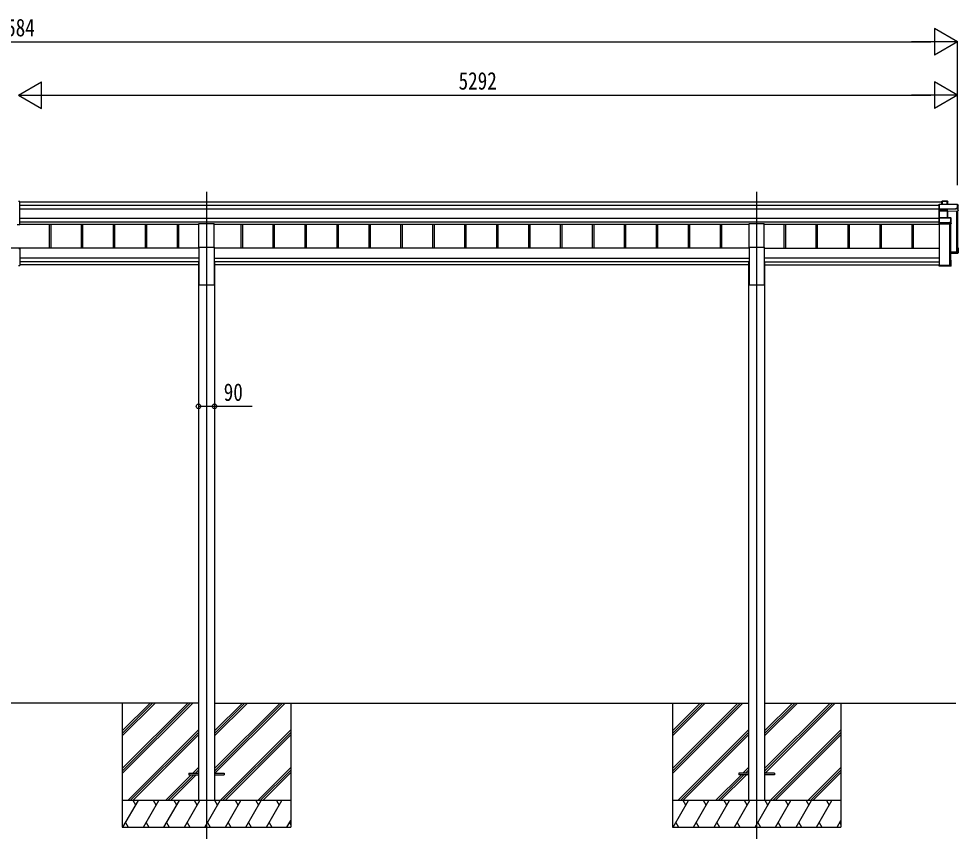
# Model space of a CAD drawing. Units: millimetres, scale not verified. Extents: x -12615 to 12615, y -8910 to 8910.
# Drawn here: x -710 to 4583, y -5849 to -1272 of the extents above; entities that cross this region are included whole.
import ezdxf
from ezdxf.enums import TextEntityAlignment as Align

# ---------------------------------------------------------------- set-up
doc = ezdxf.new("R2010")
doc.units = ezdxf.units.MM
doc.header["$LTSCALE"] = 30
for name, color, linetype in [('0-3_YKK_12', 2, 'Continuous'), ('0-4_YKK_13', 4, 'Continuous'), ('0-5_YKK_A1', 4, 'Continuous'), ('0-6_YKK_D', 6, 'Continuous')]:
    doc.layers.add(name, color=color, linetype=linetype)
doc.styles.add('ＭＳ ゴシック', font='')
doc.styles.get('ＭＳ ゴシック').set_extended_font_data('MS Gothic')

msp = doc.modelspace()

# ---------------------------------------------------------------- linework, layer by layer
at = {"layer": '0-3_YKK_12'}
for p, q in [((347.21, -2247.11), (347.21, -2724.63)), ((3447.21, -2247.11), (3447.21, -2724.63)), ((347.21, -2724.63), (347.21, -5933.34)), ((3447.21, -2724.63), (3447.21, -5927.83))]:
    msp.add_line(p, q, dxfattribs=at)
at = {"layer": '0-4_YKK_13'}
for p, q in [((-705.29, -2300.99), (-712.79, -2300.48)), ((-705.29, -2430.88), (-705.29, -2300.99)), ((4476.16, -2316.84), (4475.31, -2317.78)), ((4475.31, -2343.2), (4475.31, -2317.78)), ((4476.31, -2317.18), (4476.31, -2343.56)), ((4578.34, -2317.18), (4476.31, -2317.18)), ((4476.46, -2316.73), (4578.34, -2316.73)), ((4491.31, -2299.98), (4492.16, -2299.04)), ((4491.31, -2316.73), (4491.31, -2299.98)), ((4492.16, -2316.73), (4492.16, -2299.04)), ((4492.3, -2298.93), (4521.87, -2298.93)), ((4521.87, -2299.37), (4521.87, -2298.93)), ((4522.3, -2299.17), (4524.05, -2302.17)), ((4522.37, -2299.42), (4522.37, -2316.73)), ((4524.11, -2302.41), (4522.37, -2299.42)), ((4524.11, -2316.73), (4524.11, -2302.41)), ((4578.34, -2317.18), (4578.34, -2316.73)), ((4578.34, -2339.06), (4578.34, -2317.18)), ((4578.77, -2316.98), (4583.18, -2324.52)), ((4583.24, -2353.4), (4583.24, -2324.76)), ((4476.17, -2343.92), (4475.31, -2343.2)), ((4475.31, -2352.71), (4475.31, -2343.2)), ((4476.44, -2353.65), (4475.31, -2352.71)), ((4475.31, -2393.51), (4475.31, -2352.71)), ((4476.31, -2343.56), (4522.8, -2343.56)), ((4476.31, -2344.11), (4476.31, -2353.46)), ((4522.81, -2344.11), (4476.31, -2344.11)), ((4476.31, -2353.46), (4522.34, -2353.46)), ((4476.31, -2354.01), (4476.31, -2392.49)), ((4522.34, -2353.46), (4522.34, -2354.01)), ((4522.8, -2343.56), (4570.81, -2341.47)), ((4570.81, -2342.02), (4522.81, -2344.11)), ((4522.81, -2344.11), (4522.81, -2344.11)), ((4522.81, -2353.48), (4522.81, -2344.11)), ((4522.84, -2354.09), (4522.84, -2392.49)), ((4523.7, -2356.39), (4522.84, -2354.09)), ((4523.31, -2353.59), (4524.2, -2355.97)), ((4523.73, -2392.49), (4523.73, -2356.27)), ((4524.2, -2355.97), (4583.24, -2353.4)), ((4570.81, -2341.47), (4570.81, -2342.02)), ((4578.84, -2339.11), (4579.3, -2339.89)), ((4579.3, -2342.9), (4579.3, -2339.89)), ((4579.3, -2342.9), (4583.24, -2353.4)), ((304.71, -2558.2), (304.71, -2424.99)), ((304.71, -2424.99), (389.71, -2424.99)), ((389.71, -2558.2), (389.71, -2424.99)), ((3404.71, -2558.2), (3404.71, -2424.99)), ((3404.71, -2424.99), (3489.71, -2424.99)), ((3489.71, -2558.2), (3489.71, -2424.99)), ((4476.17, -2392.61), (4475.31, -2393.51)), ((4475.31, -2420.48), (4475.31, -2393.51)), ((4476.17, -2421.2), (4475.31, -2420.48)), ((4475.31, -2425.85), (4475.31, -2420.48)), ((4475.31, -2425.85), (4475.31, -2425.85)), ((4476.31, -2426.69), (4475.31, -2425.85)), ((4476.31, -2392.49), (4540.77, -2392.49)), ((4476.31, -2392.94), (4476.31, -2420.84)), ((4476.31, -2420.84), (4533.24, -2420.84)), ((4476.31, -2421.39), (4476.31, -2426.69)), ((4533.24, -2421.39), (4476.31, -2421.39)), ((4476.31, -2426.69), (4542.73, -2426.69)), ((4533.24, -2418.33), (4540.77, -2418.33)), ((4533.24, -2420.84), (4533.24, -2418.33)), ((4533.24, -2420.84), (4533.24, -2421.39)), ((4533.24, -2422.63), (4533.24, -2421.39)), ((4541.23, -2422.63), (4533.24, -2422.63)), ((4540.77, -2392.49), (4540.77, -2392.94)), ((4541.06, -2392.58), (4543.03, -2393.99)), ((4542.73, -2426.69), (4541.23, -2422.63)), ((4541.26, -2418.38), (4541.73, -2419.16)), ((4541.73, -2422.14), (4541.73, -2419.16)), ((4541.73, -2422.14), (4543.23, -2426.2)), ((4543.23, -2426.2), (4543.23, -2394.39)), ((-710.29, -2565.93), (-706.29, -2565.96)), ((-705.29, -2566.96), (-705.29, -2661.57)), ((304.71, -2558.2), (389.71, -2558.2)), ((3404.71, -2558.2), (3489.71, -2558.2)), ((4539.31, -2590.27), (4580.8, -2588.47)), ((4582.3, -2589.9), (4539.31, -2591.77)), ((4579.3, -2593.89), (4570.81, -2594.26)), ((4576.46, -2585.19), (4576.46, -2588.66)), ((4579.3, -2593.89), (4583.24, -2590.9)), ((4579.31, -2561.79), (4582.78, -2561.79)), ((4579.31, -2561.9), (4583.1, -2561.9)), ((4579.31, -2562.66), (4582.3, -2562.66)), ((4579.31, -2566.71), (4580.8, -2564.15)), ((4579.31, -2564.15), (4580.8, -2564.15)), ((4580.8, -2588.47), (4580.8, -2564.15)), ((4582.3, -2562.66), (4583.13, -2561.92)), ((4582.3, -2562.66), (4582.3, -2589.9)), ((4583.24, -2590.9), (4583.24, -2562.26)), ((4570.81, -2594.59), (4539.31, -2595.96)), ((4542.73, -2631.39), (4539.31, -2631.39)), ((4539.31, -2632.23), (4542.29, -2632.23)), ((4540.79, -2633.72), (4539.31, -2633.72)), ((4540.79, -2661.66), (4540.79, -2633.72)), ((4570.81, -2594.59), (4543.23, -2595.79)), ((4543.23, -2663.69), (4543.23, -2631.88)), ((4570.81, -2594.26), (4570.81, -2594.59)), ((-712.79, -2662.08), (-705.29, -2661.58)), ((4475.31, -2656.84), (4477.31, -2656.84)), ((4475.31, -2656.84), (4475.31, -2657.29)), ((4475.31, -2657.29), (4475.31, -2663.15)), ((4475.31, -2657.29), (4477.31, -2657.29)), ((4542.29, -2663.15), (4475.31, -2663.15)), ((4476.31, -2664.19), (4475.31, -2663.15)), ((4476.17, -2665.47), (4475.31, -2664.57)), ((4476.31, -2664.19), (4542.73, -2664.19)), ((4476.31, -2665.59), (4476.31, -2664.19)), ((4533.24, -2665.59), (4476.31, -2665.59)), ((4533.24, -2665.59), (4476.31, -2665.59)), ((4477.31, -2657.29), (4477.31, -2656.84)), ((4477.31, -2657.29), (4477.31, -2661.66)), ((4477.31, -2661.66), (4540.79, -2661.66)), ((4533.24, -2665.26), (4533.24, -2665.59)), ((4541.23, -2665.26), (4533.24, -2665.26)), ((4533.24, -2665.59), (4533.24, -2665.59)), ((4538.89, -2660.92), (4538.89, -2661.66)), ((4542.73, -2664.19), (4541.23, -2665.26)), ((4543.03, -2664.09), (4541.52, -2665.17)), ((4543.09, -2664.04), (4542.29, -2663.15)), ((247.21, -5522.56), (247.21, -5531.56)), ((247.21, -5522.56), (302.21, -5522.56)), ((247.21, -5531.56), (302.21, -5531.56)), ((392.21, -5522.56), (447.21, -5522.56)), ((392.21, -5531.56), (447.21, -5531.56)), ((447.21, -5522.56), (447.21, -5531.56)), ((3347.21, -5522.56), (3347.21, -5531.56)), ((3402.17, -5522.56), (3347.21, -5522.56)), ((3402.17, -5531.56), (3347.21, -5531.56)), ((3547.21, -5522.56), (3492.25, -5522.56)), ((3547.21, -5531.56), (3492.25, -5531.56)), ((3547.21, -5522.56), (3547.21, -5531.56))]:
    msp.add_line(p, q, dxfattribs=at)
for points in [[(4521.87, -2316.73), (4521.87, -2299.37), (4492.51, -2299.37), (4492.51, -2316.73)], [(4583.24, -2324.76), (4578.84, -2317.23), (4578.84, -2339.11)], [(4522.34, -2392.49), (4522.34, -2354.01), (4476.31, -2354.01)], [(4522.81, -2353.48), (4522.81, -2353.48), (4522.8, -2353.48)], [(4570.81, -2341.47), (4570.81, -2339.06), (4578.34, -2339.06)], [(4579.3, -2342.9), (4570.81, -2343.27), (4570.81, -2342.02)], [(-720.29, -2430.88), (-712.79, -2431.38), (-705.29, -2430.88)], [(4540.77, -2418.33), (4540.77, -2392.94), (4476.31, -2392.94)], [(4543.23, -2394.39), (4541.26, -2392.99), (4541.26, -2418.38)], [(-710.29, -2565.94), (-710.29, -2565.37), (-710.29, -2564.92)], [(4539.31, -2592.81), (4583.24, -2590.9), (4583.24, -2590.9), (4582.3, -2589.9)], [(4543.09, -2631.51), (4542.29, -2632.23), (4542.29, -2663.15)], [(4475.31, -2663.15), (4475.31, -2663.15), (4475.31, -2664.57)]]:
    msp.add_lwpolyline(points, dxfattribs=at)
for centre, radius, start, end in [((4521.87, -2299.43), 0.5, 30.33313, 90), ((4521.98, -2300.78), 1.41, 74.15609, 94.61217), ((4521.87, -2299.42), 0.494, 359.98098, 30.32316), ((4578.34, -2317.23), 0.5, 30.33313, 90), ((4578.45, -2318.59), 1.41, 74.15609, 94.61217), ((4578.34, -2317.23), 0.494, 359.98098, 30.32316), ((4523.21, -2353.97), 0.63, 129.50604, 184.71108), ((4523.34, -2354.1), 0.502, 92.80646, 179.3843), ((4578.45, -2340.47), 1.41, 74.15609, 94.61217), ((4540.77, -2392.99), 0.5, 54.45407, 90), ((4540.88, -2394.34), 1.41, 74.15609, 94.61217), ((4540.88, -2419.73), 1.41, 74.15609, 94.61217), ((4540.77, -2392.99), 0.498, 0.1799, 54.43322)]:
    msp.add_arc(centre, radius, start, end, dxfattribs=at)
for centre, major_axis, ratio, start_param, end_param in [((4476.51, -2317.23), (-0.372, 0.372), 0.900404, 5.4454273, 6.2308254), ((4475.81, -2317.23), (0.372, 0.372), 0.900404, 5.550147, 6.3355452), ((4491.81, -2299.43), (-0.499, -0.499), 0.052408, 3.0892328, 3.8746309), ((4492.51, -2299.43), (-0.499, 0.499), 0.052408, 4.7647489, 5.550147), ((4523.64, -2302.46), (0.257, 0.444), 0.891995, 5.2871388, 6.0006), ((4475.81, -2343.62), (0.372, 0.372), 0.900404, 4.7952921, 5.550147), ((4475.81, -2343.62), (-0.498, 0.498), 0.083094, 3.2244958, 3.9793507), ((4476.81, -2353.95), (-0.498, 0.498), 0.083094, 0.0829031, 0.837758), ((4476.81, -2353.95), (0.372, 0.372), 0.900404, 1.6536995, 2.4085544), ((4522.34, -2353.63), (-1, 0), 0.165356, 4.2226982, 4.712389), ((4522.34, -2354.12), (-0.5, 0), 0.226184, 4.2102939, 4.712389), ((4522.34, -2354.14), (-0.5, -0.046), 0.224394, 3.1821146, 4.1897293), ((4522.8, -2343.62), (-0.011, 0.5), 0.002284, 3.307366, 4.8170591), ((4522.31, -2353.65), (-1, -0.045), 0.165035, 4.1904357, 4.1933299), ((4522.31, -2353.65), (-1, -0.045), 0.165035, 3.1952984, 4.1904357), ((4524.2, -2356.39), (-0.495, -0.086), 0.832908, 4.5579552, 6.0814725), ((4475.81, -2392.99), (0.5, 0.5), 0.02182, 6.2613687, 7.0162236), ((4475.81, -2392.99), (0.372, 0.372), 0.900404, 5.550147, 6.3050019), ((4475.81, -2420.89), (0.372, 0.372), 0.900404, 4.7952921, 5.550147), ((4475.81, -2420.89), (-0.498, 0.498), 0.083094, 3.2244958, 3.9793507), ((4541.22, -2422.13), (-0.479, 0.147), 0.993384, 1.8707271, 3.4377965), ((4542.76, -2426.27), (-0.498, -0.074), 0.830741, 1.394861, 2.1783957), ((4542.76, -2394.41), (0.169, 0.473), 0.931403, 5.0793173, 5.862852), ((4542.76, -2426.27), (0.289, 0.44), 0.847113, 4.5883003, 5.371835), ((-706.29, -2566.96), (0.909, -0.42), 0.991593, 0.429564, 2.0003603), ((4582.73, -2562.29), (-0.474, -0.272), 0.885613, 3.4570579, 4.242456), ((4582.77, -2562.21), (-0.491, 0.117), 0.873782, 4.1213673, 4.1933043), ((4582.77, -2562.21), (-0.257, 0.444), 0.891995, 4.1376391, 4.8511003), ((4542.76, -2631.81), (-0.498, 0.074), 0.830741, 4.1047896, 4.8883243), ((4542.76, -2631.81), (-0.289, 0.44), 0.847113, 4.052943, 4.8364777), ((4475.81, -2665.09), (-0.5, 0.5), 0.02182, 2.4085544, 3.1634093), ((4541.22, -2664.76), (-0.479, 0.147), 0.993384, 1.8707271, 2.4924516), ((4542.76, -2663.67), (0.255, 0.46), 0.938446, 3.6212269, 4.4047616), ((4542.76, -2663.67), (-0.169, 0.473), 0.931403, 3.561926, 4.3454607)]:
    msp.add_ellipse(centre, major_axis=major_axis, ratio=ratio, start_param=start_param, end_param=end_param, dxfattribs=at)
at = {"layer": '0-5_YKK_A1'}
for p, q in [((-705.29, -2303.14), (4491.31, -2303.14)), ((-705.29, -2321.7), (4475.31, -2321.7)), ((-705.29, -2341.64), (4475.31, -2341.64)), ((4574.18, -2353.79), (4574.18, -2587.33)), ((4577.29, -2353.66), (4577.29, -2584.35)), ((4577.81, -2353.64), (4577.81, -2587.03)), ((4579.31, -2353.57), (4579.31, -2587.03)), ((-705.29, -2395.5), (4475.31, -2395.5)), ((-705.29, -2415.44), (4475.31, -2415.44)), ((-705.29, -2428.38), (304.71, -2428.38)), ((-538.84, -2428.38), (-538.84, -2564.91)), ((-530.69, -2428.38), (-530.69, -2564.91)), ((-358.84, -2428.38), (-358.84, -2564.91)), ((-350.69, -2428.38), (-350.69, -2564.91)), ((-178.84, -2428.38), (-178.84, -2564.91)), ((-170.69, -2428.38), (-170.69, -2564.91)), ((1.16, -2428.38), (1.16, -2564.91)), ((9.31, -2428.38), (9.31, -2564.91)), ((181.16, -2428.38), (181.16, -2564.91)), ((189.31, -2428.38), (189.31, -2564.91)), ((389.71, -2428.41), (3404.71, -2428.41)), ((541.16, -2428.41), (541.16, -2564.91)), ((549.31, -2428.41), (549.31, -2564.91)), ((721.16, -2428.41), (721.16, -2564.91)), ((729.31, -2428.41), (729.31, -2564.91)), ((901.16, -2428.41), (901.16, -2564.91)), ((909.31, -2428.41), (909.31, -2564.91)), ((1081.16, -2428.41), (1081.16, -2564.91)), ((1089.31, -2428.41), (1089.31, -2564.91)), ((1261.16, -2428.41), (1261.16, -2564.91)), ((1269.31, -2428.41), (1269.31, -2564.91)), ((1441.16, -2428.41), (1441.16, -2564.91)), ((1449.31, -2428.41), (1449.31, -2564.91)), ((1621.16, -2428.41), (1621.16, -2564.91)), ((1629.31, -2428.41), (1629.31, -2564.91)), ((1801.16, -2428.41), (1801.16, -2564.91)), ((1809.31, -2428.41), (1809.31, -2564.91)), ((1981.16, -2428.41), (1981.16, -2564.91)), ((1989.31, -2428.41), (1989.31, -2564.91)), ((2161.16, -2428.41), (2161.16, -2564.91)), ((2169.31, -2428.41), (2169.31, -2564.91)), ((2341.16, -2428.41), (2341.16, -2564.91)), ((2349.31, -2428.41), (2349.31, -2564.91)), ((2521.16, -2428.41), (2521.16, -2564.91)), ((2529.31, -2428.41), (2529.31, -2564.91)), ((2701.16, -2428.41), (2701.16, -2564.91)), ((2709.31, -2428.41), (2709.31, -2564.91)), ((2881.16, -2428.41), (2881.16, -2564.91)), ((2889.31, -2428.41), (2889.31, -2564.91)), ((3061.16, -2428.41), (3061.16, -2564.91)), ((3069.31, -2428.41), (3069.31, -2564.91)), ((3241.16, -2428.41), (3241.16, -2564.91)), ((3249.31, -2428.41), (3249.31, -2564.91)), ((3489.71, -2428.41), (4477.81, -2428.41)), ((3601.16, -2428.41), (3601.16, -2564.91)), ((3609.31, -2428.41), (3609.31, -2564.91)), ((3781.16, -2428.41), (3781.16, -2564.91)), ((3789.31, -2428.41), (3789.31, -2564.91)), ((3961.16, -2428.41), (3961.16, -2564.91)), ((3969.31, -2428.41), (3969.31, -2564.91)), ((4141.16, -2428.41), (4141.16, -2564.91)), ((4149.31, -2428.41), (4149.31, -2564.91)), ((4321.16, -2428.41), (4321.16, -2564.91)), ((4329.31, -2428.41), (4329.31, -2564.91)), ((4477.81, -2660.92), (4477.81, -2426.69)), ((4534.18, -2426.69), (4534.18, -2660.92)), ((4537.81, -2426.69), (4537.81, -2660.62)), ((4539.31, -2426.69), (4539.31, -2660.62)), ((304.71, -2564.91), (-1072.79, -2564.91)), ((304.71, -2558.2), (304.71, -2771.51)), ((389.71, -2558.2), (389.71, -2771.51)), ((3404.71, -2564.91), (389.71, -2564.91)), ((3404.71, -2558.2), (3404.71, -2771.51)), ((3489.71, -2558.2), (3489.71, -2771.51)), ((3489.71, -2564.91), (4477.81, -2564.91)), ((4574.18, -2587.33), (4539.31, -2587.33)), ((4574.18, -2587.33), (4539.31, -2587.33)), ((4577.29, -2584.35), (4574.39, -2587.24)), ((4579.01, -2587.33), (4578.11, -2587.33)), ((304.71, -2620.4), (-705.29, -2620.4)), ((304.71, -2640.13), (-705.29, -2640.13)), ((302.01, -2642.51), (304.71, -2642.51)), ((389.71, -2620.4), (3404.71, -2620.4)), ((3404.71, -2640.13), (389.71, -2640.13)), ((392.41, -2642.51), (389.71, -2642.51)), ((3402.01, -2642.51), (3404.71, -2642.51)), ((4477.81, -2620.4), (3489.71, -2620.4)), ((3489.71, -2640.13), (4477.81, -2640.13)), ((3492.41, -2642.51), (3489.71, -2642.51)), ((302.01, -2658.53), (-705.29, -2658.54)), ((3402.01, -2658.53), (392.41, -2658.55)), ((3492.41, -2658.54), (4475.31, -2658.54)), ((4477.31, -2658.54), (4477.81, -2658.54)), ((4534.18, -2660.92), (4477.81, -2660.92)), ((4537.29, -2657.95), (4534.39, -2660.83)), ((4539.01, -2660.92), (4538.11, -2660.92)), ((304.71, -2771.51), (389.71, -2771.51)), ((3404.71, -2771.51), (3489.71, -2771.51)), ((3419.71, -2771.51), (3474.71, -2771.51)), ((302.21, -5127.06), (-1727.69, -5127.06)), ((-127.59, -5127.06), (-127.59, -5827.06)), ((-127.59, -5496.23), (241.59, -5127.06)), ((-127.59, -5510.38), (255.73, -5127.06)), ((-127.59, -5524.52), (269.87, -5127.06)), ((-127.59, -5312.39), (57.74, -5127.06)), ((-127.59, -5298.25), (43.6, -5127.06)), ((-127.59, -5284.1), (29.45, -5127.06)), ((392.21, -5127.06), (3402.21, -5127.06)), ((392.61, -5496.53), (762.09, -5127.06)), ((392.61, -5510.68), (776.23, -5127.06)), ((392.61, -5312.69), (578.24, -5127.06)), ((392.61, -5298.55), (564.1, -5127.06)), ((392.61, -5284.4), (549.95, -5127.06)), ((394.87, -5522.56), (790.37, -5127.06)), ((822.41, -5127.06), (822.41, -5827.06)), ((2972.3, -5127.01), (2972.3, -5827.01)), ((2972.3, -5496.18), (3341.48, -5127.01)), ((2972.3, -5510.32), (3355.63, -5127.01)), ((2972.3, -5524.47), (3369.77, -5127.01)), ((2972.3, -5312.34), (3157.64, -5127.01)), ((2972.3, -5298.19), (3143.49, -5127.01)), ((2972.3, -5284.05), (3129.35, -5127.01)), ((3492.21, -5127.06), (4570.6, -5127.06)), ((3492.5, -5496.48), (3861.98, -5127.01)), ((3492.5, -5510.62), (3876.13, -5127.01)), ((3492.5, -5312.64), (3678.14, -5127.01)), ((3492.5, -5298.49), (3663.99, -5127.01)), ((3492.5, -5284.35), (3649.85, -5127.01)), ((3494.77, -5522.51), (3890.27, -5127.01)), ((3922.3, -5127.01), (3922.3, -5827.01)), ((-96.28, -5677.06), (302.21, -5278.57)), ((-82.14, -5677.06), (302.21, -5292.71)), ((424.22, -5677.06), (822.41, -5278.87)), ((438.36, -5677.06), (822.41, -5293.01)), ((3003.61, -5677.01), (3402.1, -5278.52)), ((3017.76, -5677.01), (3402.1, -5292.66)), ((3524.11, -5677.01), (3922.3, -5278.82)), ((3538.26, -5677.01), (3922.3, -5292.96)), ((-68, -5677.06), (302.21, -5306.85)), ((452.5, -5677.06), (822.41, -5307.15)), ((3031.9, -5677.01), (3402.1, -5306.8)), ((3552.4, -5677.01), (3922.3, -5307.1)), ((270.35, -5522.56), (302.21, -5490.7)), ((284.49, -5522.56), (302.21, -5504.84)), ((636.35, -5677.06), (822.41, -5491)), ((650.49, -5677.06), (822.41, -5505.14)), ((3370.25, -5522.51), (3402.1, -5490.65)), ((3384.39, -5522.51), (3402.1, -5504.79)), ((3736.25, -5677.01), (3922.3, -5490.95)), ((3750.39, -5677.01), (3922.3, -5505.09)), ((115.85, -5677.06), (261.35, -5531.56)), ((129.99, -5677.06), (275.49, -5531.56)), ((144.13, -5677.06), (289.63, -5531.56)), ((298.63, -5522.56), (302.21, -5518.98)), ((664.63, -5677.06), (822.41, -5519.28)), ((3215.75, -5677.01), (3361.25, -5531.51)), ((3229.89, -5677.01), (3375.39, -5531.51)), ((3244.03, -5677.01), (3389.53, -5531.51)), ((3398.53, -5522.51), (3402.1, -5518.93)), ((3764.53, -5677.01), (3922.3, -5519.23)), ((822.41, -5677.06), (-127.59, -5677.06)), ((-123.32, -5827.06), (-36.71, -5677.06)), ((-51.71, -5703.04), (-66.72, -5677.06)), ((-7.85, -5827.06), (78.76, -5677.06)), ((63.76, -5703.04), (48.76, -5677.06)), ((107.62, -5827.06), (194.23, -5677.06)), ((179.23, -5703.04), (164.22, -5677.06)), ((223.09, -5827.06), (309.7, -5677.06)), ((294.7, -5703.04), (279.69, -5677.06)), ((338.56, -5827.06), (425.17, -5677.06)), ((410.17, -5703.04), (395.16, -5677.06)), ((454.03, -5827.06), (540.64, -5677.06)), ((525.64, -5703.04), (510.64, -5677.06)), ((569.5, -5827.06), (656.11, -5677.06)), ((626.11, -5677.06), (641.11, -5703.04)), ((684.97, -5827.06), (771.58, -5677.06)), ((741.58, -5677.06), (756.58, -5703.04)), ((3922.3, -5677.01), (2972.3, -5677.01)), ((2976.58, -5827.01), (3063.18, -5677.01)), ((3048.18, -5702.99), (3033.18, -5677.01)), ((3092.05, -5827.01), (3178.65, -5677.01)), ((3163.65, -5702.99), (3148.65, -5677.01)), ((3207.52, -5827.01), (3294.12, -5677.01)), ((3279.12, -5702.99), (3264.12, -5677.01)), ((3322.99, -5827.01), (3409.59, -5677.01)), ((3394.59, -5702.99), (3379.59, -5677.01)), ((3438.46, -5827.01), (3525.06, -5677.01)), ((3510.06, -5702.99), (3495.06, -5677)), ((3553.93, -5827.01), (3640.53, -5677.01)), ((3625.53, -5702.99), (3610.53, -5677.01)), ((3669.4, -5827.01), (3756, -5677.01)), ((3726, -5677.01), (3741, -5702.99)), ((3784.87, -5827.01), (3871.47, -5677.01)), ((3841.47, -5677.01), (3856.47, -5702.99)), ((-108.32, -5801.08), (-93.32, -5827.06)), ((7.15, -5801.08), (22.15, -5827.06)), ((122.62, -5801.08), (137.62, -5827.06)), ((238.09, -5801.08), (253.09, -5827.06)), ((353.56, -5801.08), (368.56, -5827.06)), ((469.03, -5801.08), (484.03, -5827.06)), ((584.5, -5801.08), (599.5, -5827.06)), ((699.97, -5801.08), (714.97, -5827.06)), ((800.44, -5827.06), (822.41, -5789.02)), ((815.44, -5801.08), (822.41, -5813.14)), ((2991.58, -5801.03), (3006.58, -5827.01)), ((3107.05, -5801.03), (3122.05, -5827.01)), ((3222.52, -5801.03), (3237.52, -5827.01)), ((3337.99, -5801.03), (3352.99, -5827.01)), ((3453.46, -5801.03), (3468.46, -5827.01)), ((3568.93, -5801.03), (3583.93, -5827.01)), ((3684.4, -5801.03), (3699.4, -5827.01)), ((3799.87, -5801.03), (3814.87, -5827.01)), ((3900.34, -5827.01), (3922.3, -5788.96)), ((3915.34, -5801.03), (3922.3, -5813.09)), ((-127.59, -5827.06), (822.41, -5827.06)), ((2972.3, -5827.01), (3922.3, -5827.01))]:
    msp.add_line(p, q, dxfattribs=at)
for points in [[(302.01, -2642.51), (302.01, -4902.06), (302.21, -5677.06)], [(392.41, -2642.51), (392.41, -4902.06), (392.21, -5677.06)], [(3402.01, -2642.51), (3402.01, -4902.06), (3402.21, -5677.06)], [(3492.41, -2642.51), (3492.41, -4902.06), (3492.21, -5677.06)]]:
    msp.add_lwpolyline(points, dxfattribs=at)
for centre, radius, start, end in [((4574.18, -2587.03), 0.301, 269.97302, 314.80486), ((4577.51, -2584.57), 0.3, 0.29363, 134.92849), ((4578.11, -2587.03), 0.299, 180.1578, 270.15693), ((4579.01, -2587.03), 0.299, 269.84307, 359.8422), ((4534.18, -2660.62), 0.301, 269.97302, 314.80486), ((4537.51, -2658.16), 0.3, 0.29363, 134.92849), ((4538.11, -2660.62), 0.299, 180.1578, 270.15693), ((4539.01, -2660.62), 0.299, 269.84307, 359.8422)]:
    msp.add_arc(centre, radius, start, end, dxfattribs=at)
at = {"layer": '0-6_YKK_D'}
for p, q in [((4579.31, -1401.19), (4449.4, -1326.19)), ((4449.4, -1326.19), (4449.4, -1476.19)), ((-5854.79, -1401.19), (4429.31, -1401.19)), ((4579.31, -1401.19), (4319.5, -1401.19)), ((4579.31, -1401.19), (4449.4, -1476.19)), ((4579.31, -2207.38), (4579.31, -1400.19)), ((-712.69, -1701.19), (-582.79, -1626.19)), ((-582.79, -1776.19), (-582.79, -1626.19)), ((4579.31, -1701.19), (4449.4, -1626.19)), ((4449.4, -1626.19), (4449.4, -1776.19)), ((-712.69, -1701.19), (-582.79, -1776.19)), ((-712.69, -1701.19), (-452.88, -1701.19)), ((-562.69, -1701.19), (4429.31, -1701.19)), ((4579.31, -1701.19), (4319.5, -1701.19)), ((4579.31, -1701.19), (4449.4, -1776.19)), ((4579.31, -2208.38), (4579.31, -1700.19))]:
    msp.add_line(p, q, dxfattribs=at)
msp.add_lwpolyline([(302.01, -3455.22), (392.41, -3455.22), (603.81, -3455.22)], dxfattribs=at)
for centre in [(302.01, -3455.22), (392.41, -3455.22)]:
    msp.add_circle(centre, 12.75, dxfattribs=at)

# ---------------------------------------------------------------- texts
at = {"layer": '0-6_YKK_D', "style": 'ＭＳ ゴシック', "width": 0.8}
for s, p in [('Lt=10584', (-1051.14, -1400.19)), ('5292', (1767.71, -1700.19)), ('90', (444.41, -3454.22))]:
    msp.add_text(s, height=98.97, dxfattribs=at).set_placement(p, align=Align.BOTTOM_LEFT)

doc.saveas('drawing.dxf')
